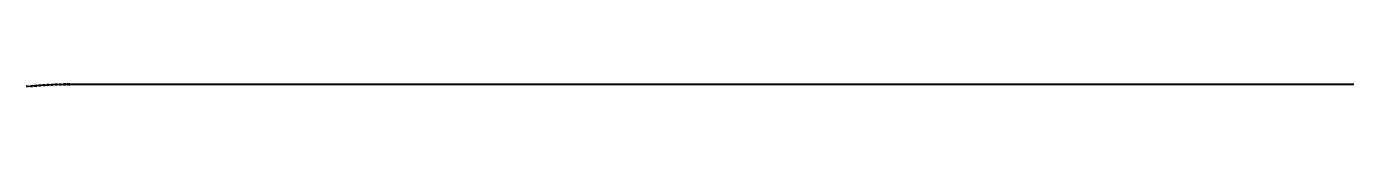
# Model space of a CAD drawing. Header units: metres. Extents: x 2 to 41.4, y 0.9 to 39.
# Drawn here: x 2.759 to 4.026, y 22.026 to 22.029 of the extents above; entities that cross this region are included whole.
import ezdxf

# ---------------------------------------------------------------- set-up
doc = ezdxf.new("R2010")
doc.units = ezdxf.units.M
doc.layers.add('BSA_MATERIAL_SECTION', color=7, linetype='Continuous')

msp = doc.modelspace()

# ---------------------------------------------------------------- linework, layer by layer
at = {"layer": 'BSA_MATERIAL_SECTION'}
for p, q in [((2.7611, 22.0269), (2.7591, 22.0267)), ((2.7612, 22.0261), (2.7592, 22.0259)), ((2.7611, 22.0269), (2.7631, 22.0271)), ((2.7632, 22.0263), (2.7612, 22.0261)), ((2.7651, 22.0273), (2.7631, 22.0271)), ((2.7632, 22.0263), (2.7651, 22.0265)), ((2.7651, 22.0273), (2.767, 22.0275)), ((2.7671, 22.0267), (2.7651, 22.0265)), ((2.769, 22.0276), (2.767, 22.0275)), ((2.7671, 22.0267), (2.7691, 22.0268)), ((2.769, 22.0276), (2.771, 22.0278)), ((2.7711, 22.027), (2.7691, 22.0268)), ((2.773, 22.0279), (2.771, 22.0278)), ((2.7711, 22.027), (2.773, 22.0271)), ((2.773, 22.0279), (2.775, 22.0281)), ((2.775, 22.0273), (2.773, 22.0271)), ((2.777, 22.0282), (2.775, 22.0281)), ((2.775, 22.0273), (2.777, 22.0274)), ((2.777, 22.0282), (2.7789, 22.0283)), ((2.779, 22.0275), (2.777, 22.0274)), ((2.7809, 22.0284), (2.7789, 22.0283)), ((2.779, 22.0275), (2.781, 22.0276)), ((2.7809, 22.0284), (2.7829, 22.0285)), ((2.7829, 22.0277), (2.781, 22.0276)), ((2.7849, 22.0286), (2.7829, 22.0285)), ((2.7829, 22.0277), (2.7849, 22.0278)), ((2.7849, 22.0286), (2.7869, 22.0287)), ((2.7869, 22.0279), (2.7849, 22.0278)), ((2.7889, 22.0287), (2.7869, 22.0287)), ((2.7869, 22.0279), (2.7889, 22.0279)), ((2.7889, 22.0287), (2.7909, 22.0288)), ((2.7909, 22.028), (2.7889, 22.0279)), ((2.7928, 22.0288), (2.7909, 22.0288)), ((2.7909, 22.028), (2.7929, 22.028)), ((2.7928, 22.0288), (2.7948, 22.0289)), ((2.7948, 22.0281), (2.7929, 22.028)), ((2.7968, 22.0289), (2.7948, 22.0289)), ((2.7948, 22.0281), (2.7968, 22.0281)), ((2.7968, 22.0289), (2.7988, 22.0289)), ((2.7988, 22.0281), (2.7968, 22.0281)), ((2.8008, 22.0289), (2.7988, 22.0289)), ((2.7988, 22.0281), (2.8008, 22.0281)), ((2.8008, 22.0289), (2.8008, 22.0285)), ((2.8008, 22.0289), (5.9025, 22.0289)), ((2.8008, 22.0285), (2.8008, 22.0289)), ((2.8008, 22.0281), (2.8008, 22.0285)), ((2.8008, 22.0285), (2.8008, 22.0281)), ((5.9025, 22.0281), (2.8008, 22.0281))]:
    msp.add_line(p, q, dxfattribs=at)

doc.saveas('drawing.dxf')
